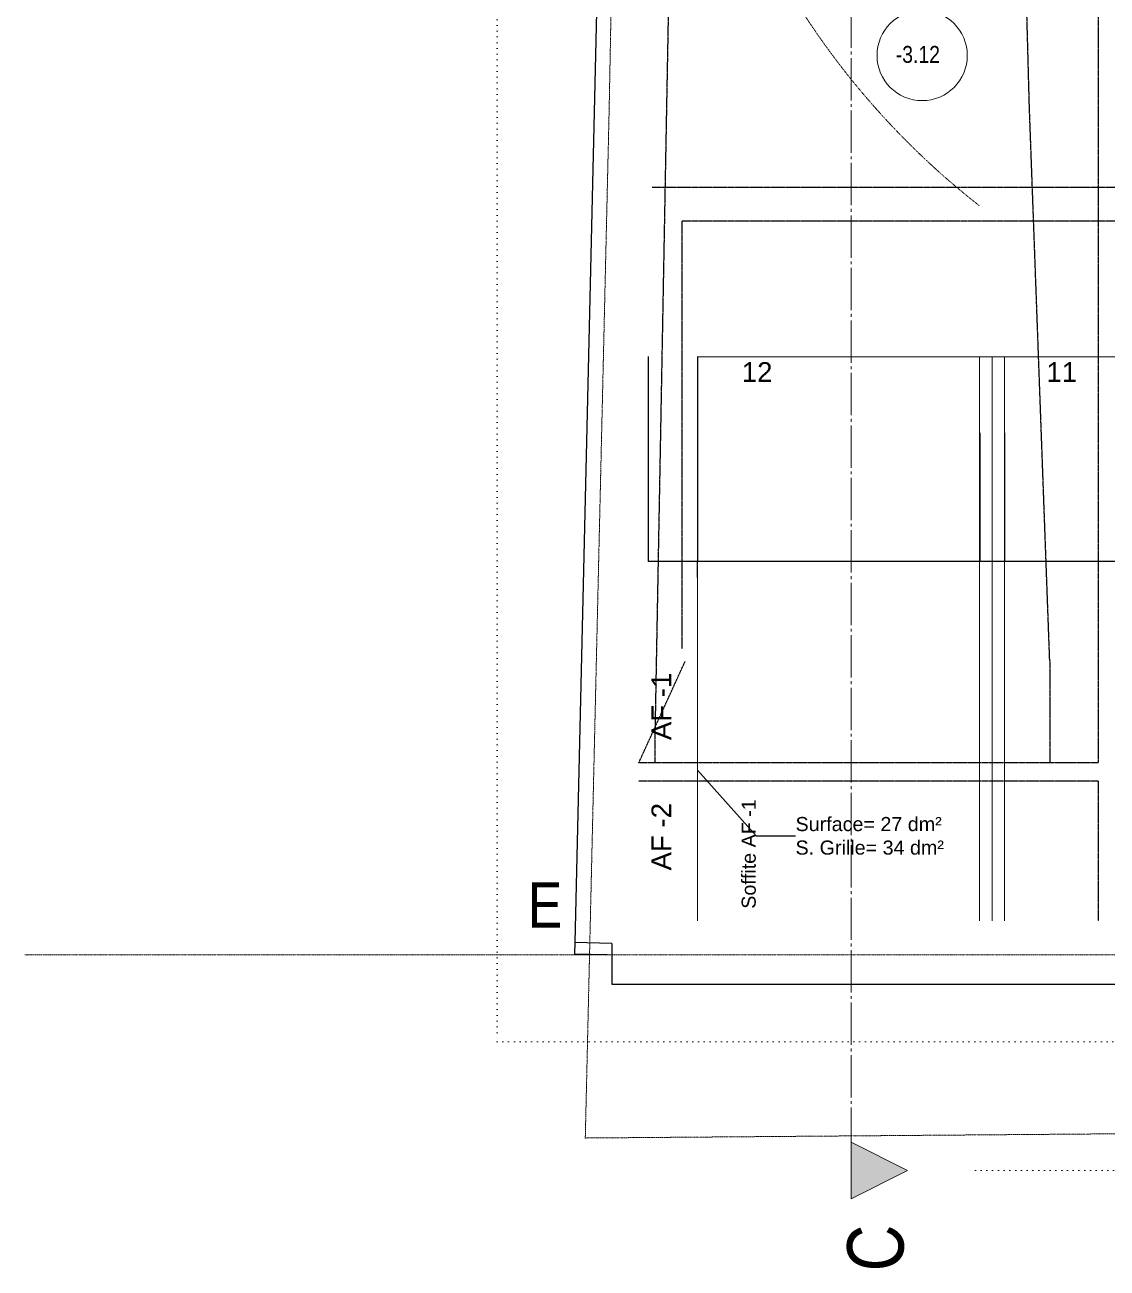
# Model space of a CAD drawing. Header units: centimetres. Extents: x 28113 to 82487, y -42944 to -12804.
# Drawn here: x 55795 to 56754, y -16212 to -15110 of the extents above; entities that cross this region are included whole.
import ezdxf

# ---------------------------------------------------------------- set-up
doc = ezdxf.new("R2010")
doc.units = ezdxf.units.CM
doc.header["$LTSCALE"] = 0.5
for name, pattern in [('Mixte 15', [0.93, 0.75, -0.065, 0.05, -0.065]), ('Mixte 8_2 tirets', [0.695, 0.4, -0.065, 0.05, -0.065, 0.05, -0.065]), ('Pointillé 1_5', [0.125, 0.075, -0.05]), ('Pointillé 2', [0.165, 0.1, -0.065]), ('Pointillé 3', [0.25, 0.15, -0.1]), ('Points 2', [0.1, 0, -0.1])]:
    doc.linetypes.add(name, pattern=pattern)
doc.layers.get('0').update_dxf_attribs({"linetype": 'CONTINUOUS'})
doc.layers.get('DEFPOINTS').update_dxf_attribs({"linetype": 'CONTINUOUS'})
for name, color, linetype in [('1  Hachures', 7, 'CONTINUOUS'), ('6 COMPL 2D', 7, 'CONTINUOUS'), ('6 Compl 2D 2 Détails', 7, 'CONTINUOUS'), ('6 Traits de Coupes', 7, 'CONTINUOUS'), ('7 ABORDS', 7, 'CONTINUOUS'), ('8  TEXTES', 7, 'CONTINUOUS'), ('9  COTATIONS', 7, 'CONTINUOUS')]:
    doc.layers.add(name, color=color, linetype=linetype)
doc.styles.get("Standard").update_dxf_attribs({"font": 'arial.ttf'})
doc.styles.add('STYLE_GENERE_1', font='')
doc.styles.add('STYLE_GENERE_2', font='')
doc.styles.add('STYLE_GENERE_3', font='')
doc.styles.get('STYLE_GENERE_1').set_extended_font_data('Arial Occidental')
doc.styles.get('STYLE_GENERE_2').set_extended_font_data('Univers LT 57 Condensed')
doc.styles.get('STYLE_GENERE_3').set_extended_font_data('Arial Occidental')
doc.dimstyles.new('STYLE_GENERE__2', dxfattribs={"dimtxt": 0.1, "dimasz": 0.095, "dimexe": 0.18, "dimexo": 0, "dimgap": 0.09, "dimtad": 1, "dimtih": 1, "dimtoh": 1, "dimdec": 0, "dimlfac": 100, "dimzin": 0, "dimdsep": 46, "dimtxsty": 'STYLE_GENERE_3', "dimblk": 'ARROWHEAD_7', "dimblk1": 'ARROWHEAD_7', "dimblk2": 'ARROWHEAD_7', "dimcen": 0.09, "dimclrd": 7, "dimclre": 7, "dimclrt": 256, "dimadec": 1, "dimazin": 0, "dimtfac": 1, "dimtdec": 4, "dimtmove": 0, "dimatfit": 3, "dimfxl": 1, "dimtolj": 1, "dimtzin": 0, "dimarcsym": 0})
doc.dimstyles.new('STYLE_GENERE__4', dxfattribs={"dimtxt": 0.1, "dimasz": 0.095, "dimexe": 0.18, "dimexo": 0, "dimgap": 0.09, "dimtad": 1, "dimdec": 0, "dimlfac": 100, "dimzin": 0, "dimdsep": 46, "dimtxsty": 'STYLE_GENERE_3', "dimblk": 'ARROWHEAD_7', "dimblk1": 'ARROWHEAD_7', "dimblk2": 'ARROWHEAD_7', "dimcen": 0.09, "dimclrd": 7, "dimclre": 7, "dimclrt": 256, "dimadec": 1, "dimazin": 0, "dimtfac": 1, "dimtdec": 4, "dimtmove": 0, "dimatfit": 3, "dimfxl": 1, "dimtolj": 1, "dimtzin": 0, "dimarcsym": 0})
doc.dimstyles.new('STYLE_GENERE__5', dxfattribs={"dimtxt": 0.1, "dimasz": 0.095, "dimexe": 0.18, "dimexo": 0, "dimgap": 0.09, "dimtad": 1, "dimdec": 0, "dimlfac": 100, "dimzin": 0, "dimdsep": 46, "dimtxsty": 'STYLE_GENERE_3', "dimblk": 'ARROWHEAD_7', "dimblk1": 'ARROWHEAD_7', "dimblk2": 'ARROWHEAD_7', "dimcen": 0.09, "dimclrd": 7, "dimclre": 7, "dimclrt": 256, "dimadec": 1, "dimazin": 0, "dimtfac": 1, "dimtdec": 4, "dimtmove": 2, "dimatfit": 3, "dimfxl": 1, "dimtolj": 1, "dimtzin": 0, "dimarcsym": 0})
doc.dimstyles.new('STYLE_GENERE__7', dxfattribs={"dimtxt": 0.18, "dimasz": 0.1368, "dimexe": 0.18, "dimexo": 0.0625, "dimgap": 0.09, "dimtad": 0, "dimtih": 1, "dimtoh": 1, "dimdec": 4, "dimzin": 0, "dimdsep": 46, "dimtxsty": 'Standard', "dimcen": 0.09, "dimadec": 0, "dimazin": 0, "dimtfac": 1, "dimtdec": 4, "dimtmove": 0, "dimatfit": 3, "dimldrblk": 'ARROWHEAD_5', "dimfxl": 1, "dimtolj": 1, "dimtzin": 0, "dimarcsym": 0})

# ---------------------------------------------------------------- blocks, each defined once
blk = doc.blocks.new('ARROWHEAD_7')
at = {"color": 0, "linetype": 'Continuous', "lineweight": 0}
for p, q in [((0, 0), (-1, 0)), ((-0.25, 0), (0.25, 0)), ((0, -0.25), (0, 0.25))]:
    blk.add_line(p, q, dxfattribs=at)
blk.add_circle((0, 0), 0.25, dxfattribs=at)
blk = doc.blocks.new('*D689')
at = {"layer": '9  COTATIONS', "color": 7, "linetype": 'Continuous', "lineweight": -2, "transparency": 16777216}
for p, q in [((56314.9, -15924.3), (56314.9, -15960.5)), ((58862.3, -15924.3), (58862.3, -15960.5)), ((56315, -15960.3), (58862.2, -15960.3))]:
    blk.add_line(p, q, dxfattribs=at)
at = {"layer": 'DEFPOINTS', "color": 0, "linetype": 'Continuous', "transparency": 16777216}
for p in [(56314.9, -15924.3), (58862.3, -15924.3), (58862.3, -15960.3)]:
    blk.add_point(p, dxfattribs=at)
at = {"layer": '9  COTATIONS', "color": 7, "linetype": 'Continuous', "lineweight": -2, "transparency": 16777216, "xscale": 0.095, "yscale": 0.095, "zscale": 0.095, "rotation": 180}
blk.add_blockref('ARROWHEAD_7', (56314.9, -15960.3), dxfattribs=at)
at = {"layer": '9  COTATIONS', "color": 7, "linetype": 'Continuous', "lineweight": -2, "transparency": 16777216, "xscale": 0.095, "yscale": 0.095, "zscale": 0.095}
blk.add_blockref('ARROWHEAD_7', (58862.3, -15960.3), dxfattribs=at)
at = {"layer": '9  COTATIONS', "color": 194, "linetype": 'Continuous', "true_color": 0x50009f, "transparency": 16777216, "insert": (57588.6, -15960.2), "char_height": 0.1, "attachment_point": 5, "style": 'STYLE_GENERE_3'}
blk.add_mtext('\\A1;254742', dxfattribs=at)
blk = doc.blocks.new('*D690')
at = {"layer": '9  COTATIONS', "color": 7, "linetype": 'Continuous', "lineweight": -2, "transparency": 16777216}
for p, q in [((56318.5, -14352.3), (56282, -15923.5)), ((56351.4, -14353), (56318.3, -14352.2)), ((56314.9, -15924.3), (56281.8, -15923.5))]:
    blk.add_line(p, q, dxfattribs=at)
at = {"layer": 'DEFPOINTS', "color": 0, "linetype": 'Continuous', "transparency": 16777216}
for p in [(56351.4, -14353), (56282, -15923.6), (56314.9, -15924.3)]:
    blk.add_point(p, dxfattribs=at)
at = {"layer": '9  COTATIONS', "color": 7, "linetype": 'Continuous', "lineweight": -2, "transparency": 16777216, "xscale": 0.095, "yscale": 0.095, "zscale": 0.095}
for p, rotation in [((56318.5, -14352.3), 88.66972917960341), ((56282, -15923.6), 268.6697291796034)]:
    blk.add_blockref('ARROWHEAD_7', p, dxfattribs=dict(at, rotation=rotation))
at = {"layer": '9  COTATIONS', "color": 194, "linetype": 'Continuous', "true_color": 0x50009f, "transparency": 16777216, "insert": (56300.1, -15137.9), "char_height": 0.1, "attachment_point": 5, "rotation": 88.6697, "style": 'STYLE_GENERE_3'}
blk.add_mtext('\\A1;157172', dxfattribs=at)
blk = doc.blocks.new('*D691')
at = {"layer": '9  COTATIONS', "color": 7, "linetype": 'Continuous', "lineweight": -2, "transparency": 16777216}
for p, q in [((56314.9, -15924.3), (56281.8, -15923.5)), ((56282, -15923.6), (56281.8, -15933.5)), ((56310.6, -15934.3), (56281.6, -15933.6))]:
    blk.add_line(p, q, dxfattribs=at)
at = {"layer": 'DEFPOINTS', "color": 0, "linetype": 'Continuous', "transparency": 16777216}
for p in [(56314.9, -15924.3), (56281.8, -15933.6), (56310.6, -15934.3)]:
    blk.add_point(p, dxfattribs=at)
at = {"layer": '9  COTATIONS', "color": 7, "linetype": 'Continuous', "lineweight": -2, "transparency": 16777216, "xscale": 0.095, "yscale": 0.095, "zscale": 0.095}
for p, rotation in [((56282, -15923.6), 88.66972917960341), ((56281.8, -15933.6), 268.6697291796034)]:
    blk.add_blockref('ARROWHEAD_7', p, dxfattribs=dict(at, rotation=rotation))
at = {"layer": '9  COTATIONS', "color": 194, "linetype": 'Continuous', "true_color": 0x50009f, "transparency": 16777216, "insert": (56281.7, -15928.6), "char_height": 0.1, "attachment_point": 5, "rotation": 88.6697, "style": 'STYLE_GENERE_3'}
blk.add_mtext('\\A1;1008', dxfattribs=at)
blk = doc.blocks.new('Plan de coupe_5_2', base_point=(2.751, 25.654))
at = {"layer": '1  Hachures', "linetype": 'Continuous', "lineweight": 0, "true_color": 0x828282}
blk.add_hatch(color=8, dxfattribs=at).paths.add_polyline_path([(2.751, -0.456), (2.751, 0.044), (3.251, -0.206)], flags=0)
at = {"layer": '6 Traits de Coupes', "color": 142, "linetype": 'Mixte 15', "lineweight": 0, "true_color": 0x009de0}
blk.add_line((2.751, 11.976), (2.751, 0.044), dxfattribs=at)
at = {"layer": '6 Traits de Coupes', "color": 8, "linetype": 'Continuous', "lineweight": 0, "true_color": 0x828282}
for p, q in [((2.751, -0.456), (2.751, 0.044)), ((2.751, 0.044), (3.251, -0.206)), ((3.251, -0.206), (2.751, -0.456))]:
    blk.add_line(p, q, dxfattribs=at)
at = {"layer": '6 Traits de Coupes', "color": 142, "linetype": 'Points 2', "lineweight": 0, "true_color": 0x009de0}
blk.add_line((32.667, -0.206), (3.751, -0.206), dxfattribs=at)
at = {"layer": '6 Traits de Coupes', "color": 8, "linetype": 'Continuous', "lineweight": 0, "true_color": 0x828282, "insert": (3.223, -1.1), "char_height": 0.5, "attachment_point": 7, "rotation": 90, "style": 'STYLE_GENERE_2'}
blk.add_mtext('{C}', dxfattribs=at)
blk = doc.blocks.new('Plan de coupe_1_2', base_point=(-0.386, 19.355))
at = {"layer": '6 Traits de Coupes', "color": 142, "linetype": 'Points 2', "lineweight": 0, "true_color": 0x009de0}
for p, q in [((-0.386, 18.355), (-0.386, 0.933)), ((-0.386, 0.933), (26.889, 0.933))]:
    blk.add_line(p, q, dxfattribs=at)
blk = doc.blocks.new('ARROWHEAD_5')
at = {"color": 0, "linetype": 'Continuous', "lineweight": 0}
blk.add_line((0, 0), (-1, 0), dxfattribs=at)
blk.add_solid([(-1, 0.2679), (0, 0), (-1, -0.2679), (-1, 0.2679)], dxfattribs=at)
blk = doc.blocks.new('*D646')
at = {"layer": '9  COTATIONS', "color": 7, "linetype": 'Continuous', "lineweight": -2, "transparency": 16777216}
for p, q in [((56347, -15404.3), (56347, -15585.7)), ((56390.8, -15404.3), (56390.8, -15585.7)), ((56347.1, -15585.5), (56390.7, -15585.5))]:
    blk.add_line(p, q, dxfattribs=at)
at = {"layer": 'DEFPOINTS', "color": 0, "linetype": 'Continuous', "transparency": 16777216}
for p in [(56347, -15404.3), (56390.8, -15404.3), (56390.8, -15585.5)]:
    blk.add_point(p, dxfattribs=at)
at = {"layer": '9  COTATIONS', "color": 7, "linetype": 'Continuous', "lineweight": -2, "transparency": 16777216, "xscale": 0.095, "yscale": 0.095, "zscale": 0.095, "rotation": 180}
blk.add_blockref('ARROWHEAD_7', (56347, -15585.5), dxfattribs=at)
at = {"layer": '9  COTATIONS', "color": 7, "linetype": 'Continuous', "lineweight": -2, "transparency": 16777216, "xscale": 0.095, "yscale": 0.095, "zscale": 0.095}
blk.add_blockref('ARROWHEAD_7', (56390.8, -15585.5), dxfattribs=at)
at = {"layer": '9  COTATIONS', "color": 194, "linetype": 'Continuous', "true_color": 0x50009f, "transparency": 16777216, "insert": (56368.9, -15585.4), "char_height": 0.1, "attachment_point": 5, "style": 'STYLE_GENERE_3'}
blk.add_mtext('\\A1;4379', dxfattribs=at)
blk = doc.blocks.new('*D647')
at = {"layer": '9  COTATIONS', "color": 7, "linetype": 'Continuous', "lineweight": -2, "transparency": 16777216}
for p, q in [((56390.8, -15404.3), (56390.8, -15585.7)), ((56390.7, -15585.5), (56390.6, -15585.5)), ((56390.8, -15599.9), (56390.8, -15585.3)), ((56390.8, -15585.5), (56391.2, -15585.5))]:
    blk.add_line(p, q, dxfattribs=at)
at = {"layer": 'DEFPOINTS', "color": 0, "linetype": 'Continuous', "transparency": 16777216}
for p in [(56390.8, -15404.3), (56390.8, -15585.5), (56390.8, -15599.9)]:
    blk.add_point(p, dxfattribs=at)
at = {"layer": '9  COTATIONS', "color": 7, "linetype": 'Continuous', "lineweight": -2, "transparency": 16777216, "xscale": 0.095, "yscale": 0.095, "zscale": 0.095}
blk.add_blockref('ARROWHEAD_7', (56390.8, -15585.5), dxfattribs=at)
at = {"layer": '9  COTATIONS', "color": 7, "linetype": 'Continuous', "lineweight": -2, "transparency": 16777216, "xscale": 0.095, "yscale": 0.095, "zscale": 0.095, "rotation": 180}
blk.add_blockref('ARROWHEAD_7', (56390.8, -15585.5), dxfattribs=at)
at = {"layer": '9  COTATIONS', "color": 194, "linetype": 'Continuous', "true_color": 0x50009f, "transparency": 16777216, "insert": (56391.1, -15585.4), "char_height": 0.1, "attachment_point": 5, "style": 'STYLE_GENERE_3'}
blk.add_mtext('\\A1;0', dxfattribs=at)
blk = doc.blocks.new('*D648')
at = {"layer": '9  COTATIONS', "color": 7, "linetype": 'Continuous', "lineweight": -2, "transparency": 16777216}
for p, q in [((56640.8, -15471.8), (56640.8, -15585.7)), ((56390.8, -15599.9), (56390.8, -15585.3)), ((56390.8, -15585.5), (56640.7, -15585.5))]:
    blk.add_line(p, q, dxfattribs=at)
at = {"layer": 'DEFPOINTS', "color": 0, "linetype": 'Continuous', "transparency": 16777216}
for p in [(56640.8, -15471.8), (56640.8, -15585.5), (56390.8, -15599.9)]:
    blk.add_point(p, dxfattribs=at)
at = {"layer": '9  COTATIONS', "color": 7, "linetype": 'Continuous', "lineweight": -2, "transparency": 16777216, "xscale": 0.095, "yscale": 0.095, "zscale": 0.095, "rotation": 180}
blk.add_blockref('ARROWHEAD_7', (56390.8, -15585.5), dxfattribs=at)
at = {"layer": '9  COTATIONS', "color": 7, "linetype": 'Continuous', "lineweight": -2, "transparency": 16777216, "xscale": 0.095, "yscale": 0.095, "zscale": 0.095}
blk.add_blockref('ARROWHEAD_7', (56640.8, -15585.5), dxfattribs=at)
at = {"layer": '9  COTATIONS', "color": 194, "linetype": 'Continuous', "true_color": 0x50009f, "transparency": 16777216, "insert": (56515.8, -15585.4), "char_height": 0.1, "attachment_point": 5, "style": 'STYLE_GENERE_3'}
blk.add_mtext('\\A1;25000', dxfattribs=at)
blk = doc.blocks.new('*D649')
at = {"layer": '9  COTATIONS', "color": 7, "linetype": 'Continuous', "lineweight": -2, "transparency": 16777216}
for p, q in [((56640.8, -15471.8), (56640.8, -15585.7)), ((56662.8, -15471.8), (56662.8, -15585.7)), ((56640.8, -15585.5), (56662.7, -15585.5))]:
    blk.add_line(p, q, dxfattribs=at)
at = {"layer": 'DEFPOINTS', "color": 0, "linetype": 'Continuous', "transparency": 16777216}
for p in [(56640.8, -15471.8), (56662.8, -15471.8), (56662.8, -15585.5)]:
    blk.add_point(p, dxfattribs=at)
at = {"layer": '9  COTATIONS', "color": 7, "linetype": 'Continuous', "lineweight": -2, "transparency": 16777216, "xscale": 0.095, "yscale": 0.095, "zscale": 0.095, "rotation": 180}
blk.add_blockref('ARROWHEAD_7', (56640.8, -15585.5), dxfattribs=at)
at = {"layer": '9  COTATIONS', "color": 7, "linetype": 'Continuous', "lineweight": -2, "transparency": 16777216, "xscale": 0.095, "yscale": 0.095, "zscale": 0.095}
blk.add_blockref('ARROWHEAD_7', (56662.8, -15585.5), dxfattribs=at)
at = {"layer": '9  COTATIONS', "color": 194, "linetype": 'Continuous', "true_color": 0x50009f, "transparency": 16777216, "insert": (56651.8, -15585.4), "char_height": 0.1, "attachment_point": 5, "style": 'STYLE_GENERE_3'}
blk.add_mtext('\\A1;2200', dxfattribs=at)
blk = doc.blocks.new('*D650')
at = {"layer": '9  COTATIONS', "color": 7, "linetype": 'Continuous', "lineweight": -2, "transparency": 16777216}
for p, q in [((56662.8, -15471.8), (56662.8, -15585.7)), ((56907.8, -15471.8), (56907.8, -15585.7)), ((56662.8, -15585.5), (56907.7, -15585.5))]:
    blk.add_line(p, q, dxfattribs=at)
at = {"layer": 'DEFPOINTS', "color": 0, "linetype": 'Continuous', "transparency": 16777216}
for p in [(56662.8, -15471.8), (56907.8, -15471.8), (56907.8, -15585.5)]:
    blk.add_point(p, dxfattribs=at)
at = {"layer": '9  COTATIONS', "color": 7, "linetype": 'Continuous', "lineweight": -2, "transparency": 16777216, "xscale": 0.095, "yscale": 0.095, "zscale": 0.095, "rotation": 180}
blk.add_blockref('ARROWHEAD_7', (56662.8, -15585.5), dxfattribs=at)
at = {"layer": '9  COTATIONS', "color": 7, "linetype": 'Continuous', "lineweight": -2, "transparency": 16777216, "xscale": 0.095, "yscale": 0.095, "zscale": 0.095}
blk.add_blockref('ARROWHEAD_7', (56907.8, -15585.5), dxfattribs=at)
at = {"layer": '9  COTATIONS', "color": 194, "linetype": 'Continuous', "true_color": 0x50009f, "transparency": 16777216, "insert": (56785.3, -15585.4), "char_height": 0.1, "attachment_point": 5, "style": 'STYLE_GENERE_3'}
blk.add_mtext('\\A1;24500', dxfattribs=at)

msp = doc.modelspace()

# ---------------------------------------------------------------- linework, layer by layer
at = {"layer": '6 COMPL 2D', "linetype": 'Pointillé 1_5'}
for p, q in [((56371.981, -14709.937), (56352.878, -15743.24)), ((56684.869, -15183.24), (56672.048, -14708.39)), ((56745.751, -14904.3), (56745.751, -15764.305)), ((56702.878, -15673.666), (56684.869, -15183.24)), ((56338.651, -15764.305), (56379.751, -15674.305)), ((56702.878, -15673.666), (56702.878, -15764.305)), ((56352.878, -15743.24), (56352.878, -15764.305)), ((56745.751, -15764.305), (56338.651, -15764.305)), ((56745.751, -15780.305), (56338.288, -15780.305)), ((56745.751, -15780.305), (56745.751, -15904.302))]:
    msp.add_line(p, q, dxfattribs=at)
at = {"layer": '6 COMPL 2D', "linetype": 'Pointillé 2'}
for p, q in [((57199.749, -15254.303), (56350.448, -15254.303)), ((56376.906, -15284.303), (56376.906, -15663.305)), ((57199.749, -15284.303), (56376.906, -15284.303))]:
    msp.add_line(p, q, dxfattribs=at)
at = {"layer": '6 COMPL 2D', "color": 18, "linetype": 'Continuous', "lineweight": 0}
for p, q in [((56640.751, -15904.3), (56640.751, -15404.3)), ((56662.751, -15904.3), (56662.751, -15404.3))]:
    msp.add_line(p, q, dxfattribs=at)
msp.add_circle((56589.81, -15137.425), 40, dxfattribs=at)
at = {"layer": '6 COMPL 2D', "color": 194, "linetype": 'Pointillé 3', "lineweight": 0, "true_color": 0x50009f}
msp.add_arc((57071.9, -14719.298), 700, 209.669484, 231.931565, dxfattribs=at)
at = {"layer": '6 Compl 2D 2 Détails', "color": 18, "linetype": 'Continuous', "lineweight": 0}
for p, q in [((56390.751, -15904.3), (56390.751, -15404.31)), ((57179.751, -15404.31), (56390.751, -15404.31)), ((56651.751, -15904.3), (56651.751, -15404.3))]:
    msp.add_line(p, q, dxfattribs=at)
at = {"layer": '7 ABORDS', "color": 30, "linetype": 'Mixte 8_2 tirets', "lineweight": 0, "true_color": 0xf5970a, "flags": 128}
msp.add_lwpolyline([(58767.665, -13724.18), (58865.704, -15934.304), (58871.942, -16076.182), (56291.259, -16096.631), (56312.468, -15182.993), (56318.661, -14853.963), (56329.658, -14854.229), (56357.43, -13660.19)], close=True, dxfattribs=at)
msp.add_lwpolyline([(58865.773, -15934.305), (55794.585, -15934.305)], dxfattribs=at)

# ---------------------------------------------------------------- block references
at = {"layer": '6 Traits de Coupes', "color": 142, "lineweight": 0, "true_color": 0x009de0, "xscale": 100, "yscale": 100, "zscale": 100}
for name, p in [('Plan de coupe_5_2', (56526.9, -13539.38)), ('Plan de coupe_1_2', (56213.111, -14169.298))]:
    msp.add_blockref(name, p, dxfattribs=at)

# ---------------------------------------------------------------- texts
at = {"layer": '8  TEXTES', "linetype": 'Continuous', "attachment_point": 4, "style": 'STYLE_GENERE_2'}
for s, insert, char_height in [('{-3.12}', (56566.428, -15136.568), 15), ('{E}', (56240.327, -15890.191), 40)]:
    msp.add_mtext(s, dxfattribs=dict(at, insert=insert, char_height=char_height))
at = {"layer": '8  TEXTES', "linetype": 'Continuous', "char_height": 17.5, "attachment_point": 7}
for s, insert in [('{12}', (56429.961, -15426.667)), ('{11}', (56699.961, -15426.667))]:
    msp.add_mtext(s, dxfattribs=dict(at, insert=insert))
at = {"layer": '8  TEXTES', "linetype": 'Continuous', "char_height": 17.5, "attachment_point": 7, "rotation": 90}
for s, insert in [('{AF -1}', (56367.433, -15744.045)), ('{AF -2}', (56367.433, -15859.546))]:
    msp.add_mtext(s, dxfattribs=dict(at, insert=insert))
at = {"layer": '8  TEXTES', "color": 251, "linetype": 'Continuous', "lineweight": 0, "true_color": 0x515151, "insert": (56442.492, -15893.486), "char_height": 12.5, "attachment_point": 7, "rotation": 90}
msp.add_mtext('{Soffite AF -1}', dxfattribs=at)
at = {"layer": '8  TEXTES', "linetype": 'Continuous', "insert": (56477.608, -15828.953), "char_height": 12.5, "width": 129.02872, "attachment_point": 4, "style": 'STYLE_GENERE_1'}
msp.add_mtext('{Surface= 27 dm²\\PS. Grille= 34 dm²}', dxfattribs=at)

# ---------------------------------------------------------------- dimensions: what is measured, and where the dimension line sits
at = {"layer": '9  COTATIONS', "linetype": 'Continuous'}
for base, p1, p2, dimstyle, picture, middle in [((56281.994, -15923.552), (56351.372, -14353.016), (56314.884, -15924.316), 'STYLE_GENERE__4', '*D690', (56300.098, -15137.899)), ((56281.76, -15933.632), (56314.884, -15924.316), (56310.649, -15934.303), 'STYLE_GENERE__5', '*D691', (56281.737, -15928.589))]:
    dim = msp.add_linear_dim(base=base, p1=p1, p2=p2, angle=268.669729, dimstyle=dimstyle, dxfattribs=at)
    dim.commit()
    dim.dimension.update_dxf_attribs({"geometry": picture, "text_midpoint": middle})
for base, p1, p2, picture, middle in [((56390.751, -15585.491), (56346.964, -15404.31), (56390.751, -15404.31), '*D646', (56368.858, -15585.351)), ((56390.750688188, -15585.491178734), (56390.750688188, -15404.309546547), (56390.750688188, -15599.898052554), '*D647', (56391.064021521, -15585.351178734)), ((56640.751, -15585.491), (56390.751, -15599.898), (56640.751, -15471.808), '*D648', (56515.751, -15585.351)), ((56662.751, -15585.491), (56640.751, -15471.808), (56662.751, -15471.808), '*D649', (56651.751, -15585.351)), ((56907.751, -15585.491), (56662.751, -15471.808), (56907.751, -15471.808), '*D650', (56785.251, -15585.351)), ((58862.306, -15960.318), (56314.884, -15924.316), (58862.306, -15924.303), '*D689', (57588.595, -15960.178))]:
    dim = msp.add_linear_dim(base=base, p1=p1, p2=p2, dimstyle='STYLE_GENERE__2', dxfattribs=at)
    dim.commit()
    dim.dimension.update_dxf_attribs({"geometry": picture, "text_midpoint": middle})

# ---------------------------------------------------------------- leaders
at = {"layer": '8  TEXTES', "linetype": 'Continuous', "annotation_type": 0, "has_hookline": 1, "hookline_direction": 0, "text_width": 122.024}
msp.add_leader([(56390.751, -15770.816), (56442.564, -15828.953), (56477.518, -15828.953)], dimstyle='STYLE_GENERE__7', dxfattribs=at)

doc.saveas('drawing.dxf')
